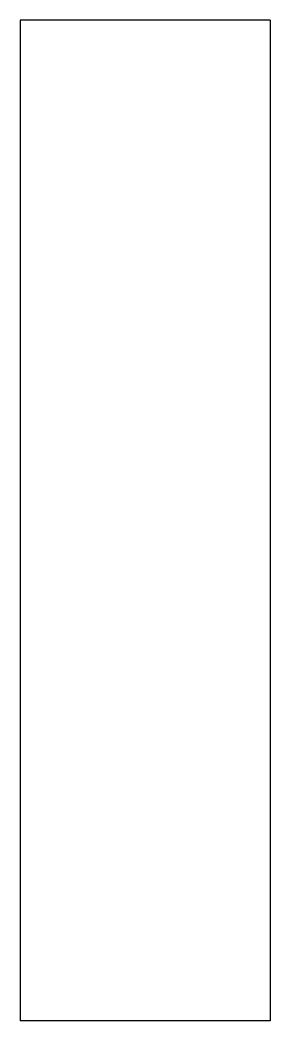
# Model space of a CAD drawing. Header units: millimetres. Extents: x 94 to 144, y -292 to -92.
import ezdxf

# ---------------------------------------------------------------- set-up
doc = ezdxf.new("R2010")
doc.units = ezdxf.units.MM
doc.layers.get('0').update_dxf_attribs({"linetype": 'CONTINUOUS', "lineweight": 25})

msp = doc.modelspace()

# ---------------------------------------------------------------- linework, layer by layer
for p, q in [((93.54, -92.03), (93.54, -292.03)), ((143.54, -92.03), (93.54, -92.03)), ((143.54, -92.03), (143.54, -292.03)), ((143.54, -292.03), (93.54, -292.03))]:
    msp.add_line(p, q)

doc.saveas('drawing.dxf')
